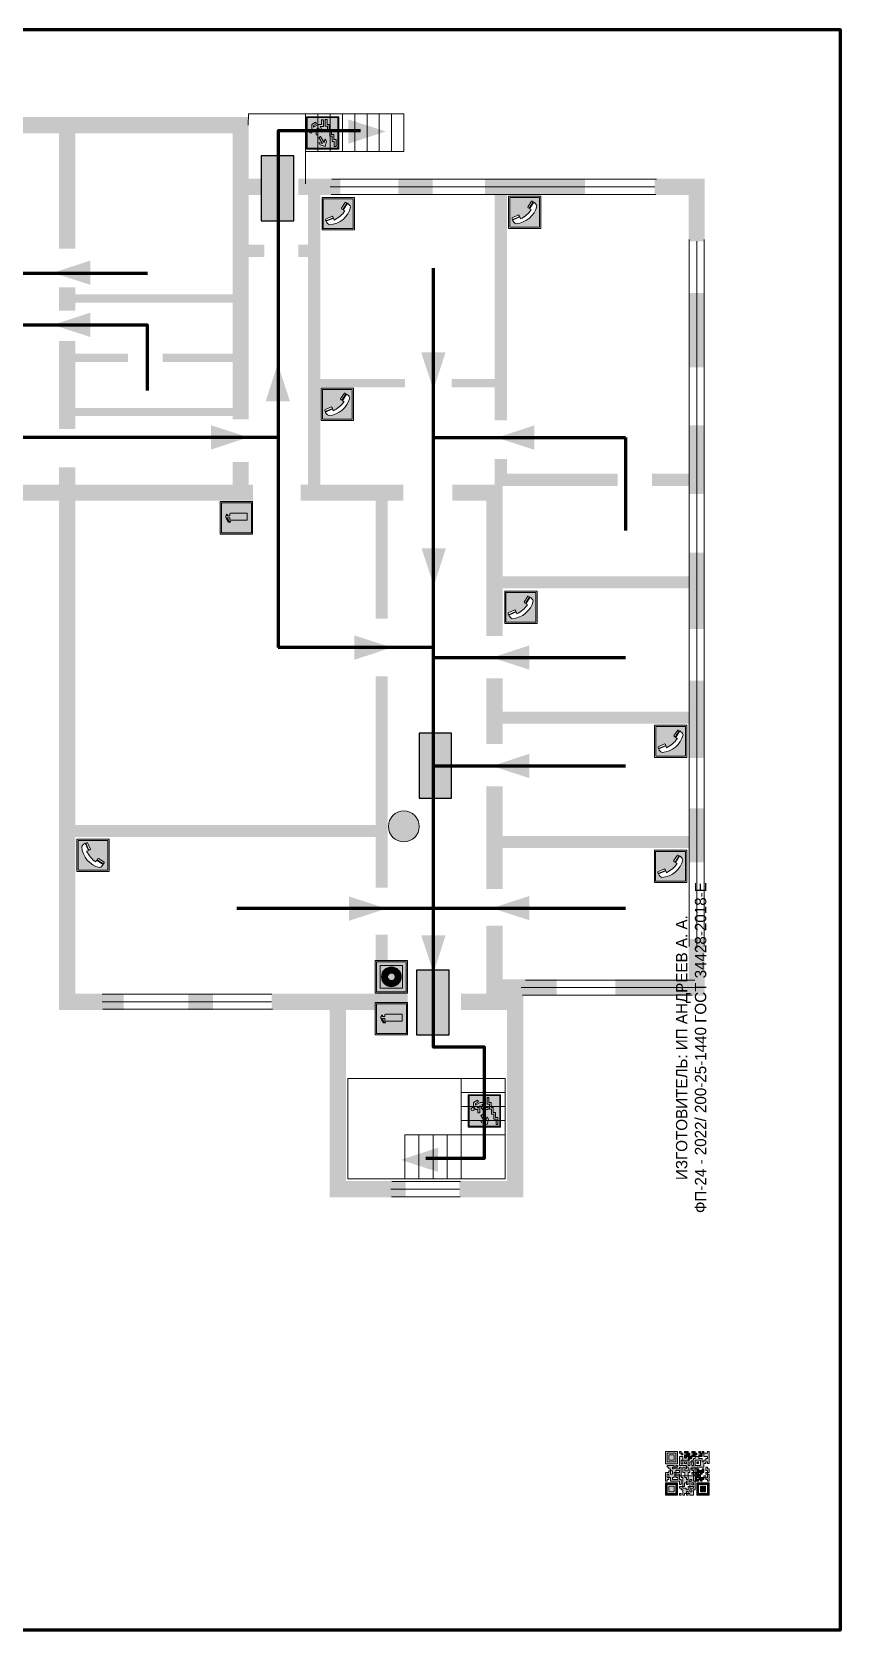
# Model space of a CAD drawing. Header units: millimetres. Extents: x 13810 to 67229, y 12374 to 21950.
# Drawn here: x 40713.2 to 40912.7, y 19482 to 19876.4 of the extents above; entities that cross this region are included whole.
import ezdxf

# ---------------------------------------------------------------- set-up
doc = ezdxf.new("R2010")
doc.units = ezdxf.units.MM
doc.layers.add('План_Штампы', color=7, linetype='Continuous')
doc.styles.add('обычный', font='arial.ttf')

# ---------------------------------------------------------------- blocks, each defined once
blk = doc.blocks.new('QR')
at = {"lineweight": 0}
h = blk.add_hatch(color=256, dxfattribs=at)
h.dxf.hatch_style = 1
h.paths.add_polyline_path([(9241.16, 2687.38), (9242.01, 2687.38), (9242.01, 2687.83), (9241.59, 2687.83), (9241.59, 2688.68), (9239.45, 2688.68), (9239.45, 2688.25), (9239.86, 2688.25), (9239.86, 2687.83), (9240.29, 2687.83), (9240.29, 2688.25), (9241.16, 2688.25), (9241.16, 2687.83), (9240.29, 2687.83), (9240.29, 2687.38), (9239.45, 2687.38), (9239.45, 2685.22), (9238.57, 2685.22), (9238.57, 2684.8), (9239.02, 2684.8), (9239.02, 2684.37), (9238.13, 2684.37), (9238.13, 2683.92), (9239.02, 2683.92), (9239.02, 2683.5), (9239.44, 2683.5), (9239.44, 2682.64), (9239.87, 2682.64), (9239.87, 2682.18), (9239.44, 2682.18), (9239.44, 2682.64), (9238.13, 2682.64), (9238.13, 2681.76), (9237.71, 2681.76), (9237.71, 2682.64), (9238.13, 2682.64), (9238.13, 2683.07), (9237.27, 2683.07), (9237.27, 2683.51), (9237.71, 2683.51), (9237.71, 2684.37), (9238.13, 2684.37), (9238.13, 2685.22), (9237.71, 2685.22), (9237.71, 2684.8), (9237.28, 2684.8), (9237.28, 2684.38), (9235.98, 2684.38), (9235.98, 2683.92), (9236.4, 2683.92), (9236.4, 2683.49), (9236.84, 2683.49), (9236.84, 2683.07), (9236.4, 2683.07), (9236.4, 2682.64), (9235.98, 2682.64), (9235.98, 2681.76), (9237.29, 2681.76), (9237.29, 2681.33), (9239.43, 2681.33), (9239.43, 2681.76), (9240.74, 2681.76), (9240.74, 2683.05), (9239.87, 2683.05), (9239.87, 2683.5), (9240.29, 2683.5), (9240.29, 2683.91), (9240.74, 2683.91), (9240.74, 2684.81), (9240.29, 2684.81), (9240.29, 2684.79), (9240.29, 2684.37), (9239.45, 2684.37), (9239.45, 2684.8), (9239.87, 2684.8), (9239.87, 2685.21), (9240.74, 2685.21), (9240.74, 2686.1), (9240.29, 2686.1), (9240.29, 2685.64), (9239.86, 2685.64), (9239.86, 2686.95), (9240.29, 2686.95), (9240.29, 2686.52), (9240.74, 2686.52), (9240.74, 2686.1), (9241.16, 2686.1), (9241.16, 2686.53), (9241.59, 2686.53), (9241.59, 2686.1), (9242.02, 2686.1), (9242.02, 2685.21), (9241.59, 2685.21), (9241.59, 2686.1), (9241.16, 2686.1), (9241.16, 2685.21), (9240.74, 2685.21), (9240.74, 2684.81), (9242.89, 2684.81), (9242.89, 2685.22), (9242.47, 2685.22), (9242.47, 2686.11), (9242.89, 2686.11), (9242.89, 2686.52), (9242.46, 2686.52), (9242.46, 2686.95), (9242.89, 2686.95), (9242.89, 2686.52), (9243.32, 2686.52), (9243.32, 2688.26), (9242.9, 2688.26), (9242.9, 2687.83), (9242.47, 2687.83), (9242.47, 2687.38), (9242.01, 2687.38), (9242.01, 2686.94), (9241.16, 2686.94)])
h.paths.add_polyline_path([(9239.02, 2682.18), (9239.02, 2681.76), (9238.54, 2681.76), (9238.54, 2682.18)], flags=16)
h.paths.add_polyline_path([(9237.27, 2682.65), (9237.27, 2682.19), (9236.83, 2682.19), (9236.83, 2682.65)], flags=16)
h = blk.add_hatch(color=256, dxfattribs=at)
h.dxf.hatch_style = 1
h.paths.add_polyline_path([(9238.15, 2687.83), (9236.83, 2687.83), (9236.83, 2686.52), (9238.15, 2686.52)], flags=0)
h.paths.add_polyline_path([(9239.01, 2685.65), (9239.01, 2688.68), (9235.98, 2688.68), (9235.98, 2685.65)])
h.paths.add_polyline_path([(9236.41, 2686.1), (9236.41, 2688.26), (9238.56, 2688.26), (9238.56, 2686.1)], flags=16)
h.paths.add_polyline_path([(9236.83, 2686.52), (9236.83, 2687.83), (9238.15, 2687.83), (9238.15, 2686.52)], flags=0)
h = blk.add_hatch(color=256, dxfattribs=at)
h.dxf.hatch_style = 1
h.paths.add_polyline_path([(9243.32, 2686.11), (9242.89, 2686.11), (9242.89, 2685.64), (9243.32, 2685.64)])
h.paths.add_polyline_path([(9239.02, 2683.07), (9239.02, 2683.5), (9238.56, 2683.5), (9238.56, 2683.07)])
h.paths.add_polyline_path([(9236.4, 2684.8), (9236.4, 2685.22), (9235.98, 2685.22), (9235.98, 2684.8)])
h.paths.add_polyline_path([(9236.4, 2683.07), (9236.4, 2683.49), (9235.98, 2683.49), (9235.98, 2683.07)])
h = blk.add_hatch(color=256, dxfattribs=at)
h.dxf.hatch_style = 1
h.paths.add_polyline_path([(9238.15, 2686.52), (9238.15, 2687.83), (9236.83, 2687.83), (9236.83, 2686.52)])
h.paths.add_polyline_path([(9245.91, 2686.52), (9245.91, 2687.83), (9244.59, 2687.83), (9244.59, 2686.52)], flags=0)
h.paths.add_polyline_path([(9246.77, 2685.65), (9246.77, 2688.68), (9243.74, 2688.68), (9243.74, 2685.65)])
h.paths.add_polyline_path([(9244.17, 2686.1), (9244.17, 2688.26), (9246.32, 2688.26), (9246.32, 2686.1)], flags=16)
h.paths.add_polyline_path([(9244.59, 2686.52), (9244.59, 2687.83), (9245.91, 2687.83), (9245.91, 2686.52)], flags=0)
h = blk.add_hatch(color=256, dxfattribs=at)
h.dxf.hatch_style = 1
h.paths.add_polyline_path([(9240.75, 2681.76), (9240.75, 2681.35), (9241.17, 2681.35), (9241.17, 2681.76)])
h.paths.add_polyline_path([(9241.6, 2682.18), (9241.17, 2682.18), (9241.17, 2681.76), (9241.6, 2681.76)])
h.paths.add_polyline_path([(9242.47, 2681.34), (9242.47, 2682.19), (9242.02, 2682.19), (9242.02, 2681.76), (9241.6, 2681.76), (9241.6, 2681.34)])
h.paths.add_polyline_path([(9239.87, 2678.3), (9239.44, 2678.3), (9239.44, 2677.89), (9241.17, 2677.89), (9241.17, 2678.3), (9240.28, 2678.3), (9240.28, 2678.73), (9239.87, 2678.73)])
h.paths.add_polyline_path([(9240.75, 2678.73), (9240.75, 2679.19), (9240.28, 2679.19), (9240.28, 2678.73)])
h.paths.add_polyline_path([(9241.6, 2678.73), (9241.17, 2678.73), (9241.17, 2678.3), (9241.6, 2678.3)])
h.paths.add_polyline_path([(9242.02, 2678.3), (9241.6, 2678.3), (9241.6, 2677.89), (9242.48, 2677.89), (9242.48, 2678.31), (9242.9, 2678.31), (9242.9, 2678.73), (9242.02, 2678.73)])
h.paths.add_polyline_path([(9246.36, 2684.37), (9246.36, 2684.79), (9245.93, 2684.79), (9245.93, 2684.37)])
h.paths.add_polyline_path([(9246.78, 2685.2), (9246.36, 2685.2), (9246.36, 2684.79), (9246.78, 2684.79)])
h.paths.add_polyline_path([(9245.91, 2687.83), (9244.59, 2687.83), (9244.59, 2686.52), (9245.91, 2686.52)])
h = blk.add_hatch(color=256, dxfattribs=at)
h.dxf.hatch_style = 1
h.paths.add_polyline_path([(9243.32, 2682.64), (9243.32, 2683.07), (9244.62, 2683.07), (9244.62, 2684.37), (9243.74, 2684.37), (9243.74, 2684.8), (9244.62, 2684.8), (9244.62, 2684.37), (9245.48, 2684.37), (9245.48, 2685.22), (9243.32, 2685.22), (9243.32, 2683.5), (9242.89, 2683.5), (9242.89, 2683.06), (9242.01, 2683.06), (9242.01, 2683.91), (9242.47, 2683.91), (9242.47, 2683.5), (9242.89, 2683.5), (9242.89, 2684.38), (9241.59, 2684.38), (9241.59, 2683.91), (9240.74, 2683.91), (9240.74, 2683.05), (9241.59, 2683.05), (9241.59, 2682.64), (9242.47, 2682.64), (9242.47, 2682.19), (9242.91, 2682.19), (9242.91, 2681.34), (9242.48, 2681.34), (9242.48, 2680.91), (9242.91, 2680.91), (9242.91, 2679.17), (9243.75, 2679.17), (9243.75, 2678.73), (9244.2, 2678.73), (9244.2, 2678.3), (9243.75, 2678.3), (9243.75, 2677.88), (9246.78, 2677.88), (9246.78, 2678.3), (9246.35, 2678.3), (9246.35, 2679.19), (9245.48, 2679.19), (9245.48, 2678.31), (9245.05, 2678.31), (9245.05, 2678.73), (9244.62, 2678.73), (9244.62, 2679.19), (9244.2, 2679.19), (9244.2, 2679.61), (9245.05, 2679.61), (9245.05, 2680.46), (9245.48, 2680.46), (9245.48, 2681.34), (9245.04, 2681.34), (9245.04, 2681.76), (9244.63, 2681.76), (9244.63, 2682.19), (9244.21, 2682.19), (9244.21, 2681.76), (9243.32, 2681.76), (9243.32, 2682.19), (9244.21, 2682.19), (9244.21, 2682.64)])
h.paths.add_polyline_path([(9243.75, 2683.49), (9243.75, 2683.92), (9244.21, 2683.92), (9244.21, 2683.49)], flags=16)
h.paths.add_polyline_path([(9243.32, 2681.34), (9244.63, 2681.34), (9244.63, 2680.04), (9243.32, 2680.04)], flags=16)
h.paths.add_polyline_path([(9243.76, 2680.89), (9244.18, 2680.89), (9244.18, 2680.48), (9243.76, 2680.48)], flags=0)
h = blk.add_hatch(color=256, dxfattribs=at)
h.dxf.hatch_style = 1
h.paths.add_polyline_path([(9246.36, 2683.07), (9246.78, 2683.07), (9246.78, 2683.92), (9246.36, 2683.92), (9246.36, 2683.49), (9245.92, 2683.49), (9245.92, 2683.92), (9245.06, 2683.92), (9245.06, 2683.49), (9245.48, 2683.49), (9245.48, 2683.07), (9244.62, 2683.07), (9244.62, 2682.65), (9245.05, 2682.65), (9245.05, 2682.18), (9245.48, 2682.18), (9245.48, 2682.65), (9246.36, 2682.65)])
h.paths.add_polyline_path([(9246.78, 2682.18), (9246.36, 2682.18), (9246.36, 2681.75), (9245.92, 2681.75), (9245.92, 2682.18), (9245.48, 2682.18), (9245.48, 2681.34), (9245.48, 2681.34), (9245.94, 2681.34), (9245.94, 2680.91), (9246.36, 2680.91), (9246.36, 2681.34), (9246.78, 2681.34)])
h = blk.add_hatch(color=256, dxfattribs=at)
h.dxf.hatch_style = 1
h.paths.add_polyline_path([(9235.98, 2680.9), (9235.98, 2677.86), (9239.02, 2677.86), (9239.02, 2680.9)])
h.paths.add_polyline_path([(9238.57, 2680.48), (9238.57, 2678.32), (9236.41, 2678.32), (9236.41, 2680.48)], flags=16)
h.paths.add_polyline_path([(9238.15, 2680.05), (9238.15, 2678.74), (9236.83, 2678.74), (9236.83, 2680.05)], flags=0)
h = blk.add_hatch(color=256, dxfattribs=at)
h.dxf.hatch_style = 1
h.paths.add_polyline_path([(9238.15, 2680.05), (9236.83, 2680.05), (9236.83, 2678.74), (9238.15, 2678.74)])
h = blk.add_hatch(color=256, dxfattribs=at)
h.dxf.hatch_style = 1
h.paths.add_polyline_path([(9242.02, 2680.46), (9242.48, 2680.46), (9242.48, 2680.91), (9241.58, 2680.91), (9241.58, 2681.35), (9241.17, 2681.35), (9241.17, 2680.91), (9240.75, 2680.91), (9240.75, 2681.33), (9239.43, 2681.33), (9239.43, 2680.46), (9239.86, 2680.46), (9239.86, 2680.92), (9240.3, 2680.92), (9240.3, 2680.46), (9239.86, 2680.46), (9239.86, 2680.04), (9239.44, 2680.04), (9239.44, 2679.62), (9239.86, 2679.62), (9239.86, 2679.19), (9240.29, 2679.19), (9240.29, 2680.03), (9241.18, 2680.03), (9241.18, 2680.47), (9241.6, 2680.47), (9241.6, 2680.03), (9241.18, 2680.03), (9241.18, 2679.61), (9241.6, 2679.61), (9241.6, 2679.19), (9242.47, 2679.19), (9242.47, 2679.6), (9242.02, 2679.6)])
h = blk.add_hatch(color=256, dxfattribs=at)
h.dxf.hatch_style = 1
h.paths.add_polyline_path([(9244.18, 2680.48), (9244.18, 2680.89), (9243.76, 2680.89), (9243.76, 2680.48)])
h = blk.add_hatch(color=256, dxfattribs=at)
h.dxf.hatch_style = 1
h.paths.add_polyline_path([(9245.93, 2680.04), (9245.93, 2680.46), (9245.48, 2680.46), (9245.48, 2679.62), (9246.35, 2679.62), (9246.35, 2680.04)])
h.paths.add_polyline_path([(9246.78, 2680.04), (9246.78, 2680.46), (9246.35, 2680.46), (9246.35, 2680.04)])
h.paths.add_polyline_path([(9246.78, 2679.18), (9246.78, 2679.62), (9246.35, 2679.62), (9246.35, 2679.18)])
for points in [[(9237.71, 2685.22), (9238.13, 2685.22), (9238.13, 2684.37), (9237.71, 2684.37), (9237.71, 2683.51), (9237.27, 2683.51), (9237.27, 2683.07), (9238.13, 2683.07), (9238.13, 2682.64), (9237.71, 2682.64), (9237.71, 2681.76), (9238.13, 2681.76), (9238.13, 2682.64), (9239.44, 2682.64), (9239.44, 2683.5), (9239.02, 2683.5), (9239.02, 2683.07), (9238.56, 2683.07), (9238.56, 2683.5), (9239.02, 2683.5), (9239.02, 2683.92), (9238.13, 2683.92), (9238.13, 2684.37), (9239.02, 2684.37), (9239.02, 2684.8), (9238.57, 2684.8), (9238.57, 2685.22), (9239.45, 2685.22), (9239.45, 2687.38), (9240.29, 2687.38), (9240.29, 2687.83), (9239.86, 2687.83), (9239.86, 2688.25), (9239.45, 2688.25), (9239.45, 2688.68), (9241.59, 2688.68), (9241.59, 2687.83), (9242.01, 2687.83), (9242.01, 2687.38), (9242.47, 2687.38), (9242.47, 2687.83), (9242.9, 2687.83), (9242.9, 2688.26), (9243.32, 2688.26), (9243.32, 2686.52), (9242.89, 2686.52), (9242.89, 2686.11), (9243.32, 2686.11), (9243.32, 2685.64), (9242.89, 2685.64), (9242.89, 2686.11), (9242.47, 2686.11), (9242.47, 2685.22), (9242.89, 2685.22), (9242.89, 2684.81), (9240.74, 2684.81), (9240.74, 2683.91), (9241.59, 2683.91), (9241.59, 2684.38), (9242.89, 2684.38), (9242.89, 2683.5), (9242.47, 2683.5), (9242.47, 2683.91), (9242.01, 2683.91), (9242.01, 2683.06), (9242.89, 2683.06), (9242.89, 2683.5), (9243.32, 2683.5), (9243.32, 2685.22), (9245.48, 2685.22), (9245.48, 2684.37), (9244.62, 2684.37), (9244.62, 2683.07), (9245.48, 2683.07), (9245.48, 2683.49), (9245.06, 2683.49), (9245.06, 2683.92), (9245.92, 2683.92), (9245.92, 2683.49), (9246.36, 2683.49), (9246.36, 2683.92), (9246.78, 2683.92), (9246.78, 2683.07), (9246.36, 2683.07), (9246.36, 2682.65), (9245.48, 2682.65), (9245.48, 2682.18), (9245.92, 2682.18), (9245.92, 2681.75), (9246.36, 2681.75), (9246.36, 2682.18), (9246.78, 2682.18), (9246.78, 2681.34), (9246.36, 2681.34), (9246.36, 2680.91), (9245.94, 2680.91), (9245.94, 2681.34), (9245.48, 2681.34), (9245.48, 2680.46), (9245.93, 2680.46), (9245.93, 2680.04), (9246.35, 2680.04), (9246.35, 2680.46), (9246.78, 2680.46), (9246.78, 2680.04), (9246.78, 2680.04), (9246.35, 2680.04), (9246.35, 2679.62), (9246.78, 2679.62), (9246.78, 2679.18), (9246.35, 2679.18), (9246.35, 2678.3), (9246.78, 2678.3), (9246.78, 2677.88), (9243.75, 2677.88), (9243.75, 2678.3), (9244.2, 2678.3), (9244.2, 2678.73), (9243.75, 2678.73), (9243.75, 2679.17), (9242.91, 2679.17), (9242.91, 2680.91), (9242.48, 2680.91), (9242.48, 2680.46), (9242.02, 2680.46), (9242.02, 2679.6), (9242.47, 2679.6), (9242.47, 2679.19), (9241.6, 2679.19), (9241.6, 2679.61), (9241.18, 2679.61), (9241.18, 2680.03), (9240.29, 2680.03), (9240.29, 2679.19), (9240.75, 2679.19), (9240.75, 2678.73), (9240.28, 2678.73), (9240.28, 2678.3), (9241.17, 2678.3), (9241.17, 2678.73), (9241.6, 2678.73), (9241.6, 2678.3), (9242.02, 2678.3), (9242.02, 2678.73), (9242.9, 2678.73), (9242.9, 2678.31), (9242.48, 2678.31), (9242.48, 2677.89), (9241.6, 2677.89), (9241.6, 2678.3), (9241.17, 2678.3), (9241.17, 2677.89), (9239.44, 2677.89), (9239.44, 2678.3), (9239.87, 2678.3), (9239.87, 2678.73), (9240.28, 2678.73), (9240.28, 2679.19), (9240.29, 2679.19), (9239.86, 2679.19), (9239.86, 2679.62), (9239.44, 2679.62), (9239.44, 2680.04), (9239.86, 2680.04), (9239.86, 2680.46), (9239.43, 2680.46), (9239.43, 2681.33), (9237.29, 2681.33), (9237.29, 2681.76), (9235.98, 2681.76), (9235.98, 2682.64), (9236.4, 2682.64), (9236.4, 2683.07), (9235.98, 2683.07), (9235.98, 2683.49), (9236.4, 2683.49), (9236.4, 2683.92), (9235.98, 2683.92), (9235.98, 2684.38), (9237.28, 2684.38), (9237.28, 2684.8), (9237.71, 2684.8), (9237.71, 2685.22), (9237.92, 2685.22)], [(9240.74, 2686.1), (9240.74, 2686.52), (9240.29, 2686.52), (9240.29, 2686.95), (9239.86, 2686.95), (9239.86, 2685.64), (9240.29, 2685.64), (9240.29, 2686.1), (9240.74, 2686.1), (9240.74, 2686.52)], [(9240.74, 2683.05), (9240.74, 2681.76), (9239.43, 2681.76), (9239.43, 2681.33), (9240.75, 2681.33), (9240.75, 2681.35), (9240.75, 2680.91), (9241.17, 2680.91), (9241.17, 2681.35), (9241.58, 2681.35), (9241.58, 2680.91), (9242.48, 2680.91), (9242.48, 2681.34), (9242.91, 2681.34), (9242.91, 2682.19), (9242.47, 2682.19), (9242.47, 2682.64), (9241.59, 2682.64), (9241.59, 2683.05), (9240.74, 2683.05)], [(9240.74, 2685.21), (9239.87, 2685.21), (9239.87, 2684.8), (9239.45, 2684.8), (9239.45, 2684.37), (9240.29, 2684.37), (9240.29, 2684.79), (9240.29, 2684.81), (9240.74, 2684.81), (9240.74, 2685.21), (9239.87, 2685.21)], [(9240.74, 2683.91), (9240.29, 2683.91), (9240.29, 2683.5), (9239.87, 2683.5), (9239.87, 2683.05), (9240.74, 2683.05), (9240.74, 2683.91)], [(9241.6, 2681.76), (9242.02, 2681.76), (9242.02, 2682.19), (9242.47, 2682.19), (9242.47, 2681.34), (9241.6, 2681.34), (9241.6, 2681.76)], [(9244.62, 2683.07), (9243.32, 2683.07), (9243.32, 2682.64), (9244.21, 2682.64), (9244.21, 2682.19), (9243.32, 2682.19), (9243.32, 2681.76), (9244.21, 2681.76), (9244.21, 2682.19), (9244.63, 2682.19), (9244.63, 2681.76), (9245.04, 2681.76), (9245.04, 2681.34), (9245.48, 2681.34)], [(9244.62, 2684.37), (9244.62, 2684.8), (9243.74, 2684.8), (9243.74, 2684.37), (9244.62, 2684.37)], [(9245.48, 2682.18), (9245.05, 2682.18), (9245.05, 2682.65), (9244.62, 2682.65), (9244.62, 2683.07)], [(9245.48, 2682.18), (9245.48, 2681.34)], [(9239.86, 2680.46), (9239.86, 2680.92), (9240.3, 2680.92), (9240.3, 2680.46), (9239.86, 2680.46)], [(9245.48, 2680.46), (9245.05, 2680.46), (9245.05, 2679.61), (9244.2, 2679.61), (9244.2, 2679.19), (9244.62, 2679.19), (9244.62, 2678.73), (9245.05, 2678.73), (9245.05, 2678.31), (9245.48, 2678.31), (9245.48, 2679.19), (9246.35, 2679.19), (9246.35, 2679.07)], [(9246.35, 2679.62), (9245.48, 2679.62), (9245.48, 2680.46)], [(9245.48, 2680.46), (9245.48, 2679.62), (9246.35, 2679.62), (9246.35, 2680.04), (9245.93, 2680.04), (9245.93, 2680.46), (9245.48, 2680.46), (9245.48, 2679.62)], [(9246.35, 2679.62), (9246.35, 2679.18)]]:
    blk.add_lwpolyline(points, dxfattribs=at)
for points in [[(9235.98, 2685.65), (9239.01, 2685.65), (9239.01, 2688.68), (9235.98, 2688.68)], [(9236.41, 2688.26), (9238.56, 2688.26), (9238.56, 2686.1), (9236.41, 2686.1)], [(9236.83, 2687.83), (9238.15, 2687.83), (9238.15, 2686.52), (9236.83, 2686.52)], [(9240.29, 2687.83), (9241.16, 2687.83), (9241.16, 2688.25), (9240.29, 2688.25)], [(9240.29, 2688.25), (9241.16, 2688.25), (9241.16, 2687.83), (9240.29, 2687.83)], [(9241.16, 2686.1), (9240.74, 2686.1), (9240.74, 2685.21), (9241.16, 2685.21)], [(9242.01, 2687.38), (9241.16, 2687.38), (9241.16, 2686.94), (9242.01, 2686.94)], [(9241.16, 2687.38), (9242.01, 2687.38), (9242.01, 2686.94), (9241.16, 2686.94)], [(9241.16, 2686.53), (9241.59, 2686.53), (9241.59, 2686.1), (9241.16, 2686.1)], [(9241.59, 2686.1), (9242.02, 2686.1), (9242.02, 2685.21), (9241.59, 2685.21)], [(9242.89, 2686.52), (9242.46, 2686.52), (9242.46, 2686.95), (9242.89, 2686.95)], [(9243.74, 2685.65), (9246.77, 2685.65), (9246.77, 2688.68), (9243.74, 2688.68)], [(9244.17, 2688.26), (9246.32, 2688.26), (9246.32, 2686.1), (9244.17, 2686.1)], [(9244.59, 2687.83), (9245.91, 2687.83), (9245.91, 2686.52), (9244.59, 2686.52)], [(9235.98, 2684.8), (9236.4, 2684.8), (9236.4, 2685.22), (9235.98, 2685.22)], [(9236.4, 2683.07), (9236.84, 2683.07), (9236.84, 2683.49), (9236.4, 2683.49)], [(9236.83, 2682.19), (9237.27, 2682.19), (9237.27, 2682.65), (9236.83, 2682.65)], [(9238.54, 2682.18), (9239.02, 2682.18), (9239.02, 2681.76), (9238.54, 2681.76)], [(9239.44, 2682.64), (9239.87, 2682.64), (9239.87, 2682.18), (9239.44, 2682.18)], [(9241.17, 2682.18), (9241.6, 2682.18), (9241.6, 2681.76), (9241.17, 2681.76)], [(9243.75, 2683.92), (9244.21, 2683.92), (9244.21, 2683.49), (9243.75, 2683.49)], [(9245.93, 2684.79), (9246.36, 2684.79), (9246.36, 2684.37), (9245.93, 2684.37)], [(9246.36, 2685.2), (9246.78, 2685.2), (9246.78, 2684.79), (9246.36, 2684.79)], [(9235.98, 2677.86), (9239.02, 2677.86), (9239.02, 2680.9), (9235.98, 2680.9)], [(9236.41, 2680.48), (9238.57, 2680.48), (9238.57, 2678.32), (9236.41, 2678.32)], [(9236.83, 2680.05), (9238.15, 2680.05), (9238.15, 2678.74), (9236.83, 2678.74)], [(9240.75, 2681.76), (9241.17, 2681.76), (9241.17, 2681.35), (9240.75, 2681.35)], [(9241.18, 2680.03), (9241.6, 2680.03), (9241.6, 2680.47), (9241.18, 2680.47)], [(9243.32, 2680.04), (9244.63, 2680.04), (9244.63, 2681.34), (9243.32, 2681.34)], [(9243.76, 2680.89), (9244.18, 2680.89), (9244.18, 2680.48), (9243.76, 2680.48)]]:
    blk.add_lwpolyline(points, close=True, dxfattribs=at)
blk = doc.blocks.new('A$C32E8229D')
at = {"true_color": 0xffffff}
blk.add_hatch(color=7, dxfattribs=at).paths.add_polyline_path([(0, 0), (0, -8), (16, -8), (16, 0)])
h = blk.add_hatch(color=126)
h.paths.add_polyline_path([(0.2, -0.2), (15.8, -0.2), (15.8, -7.8), (0.2, -7.8)])
h.paths.add_polyline_path([(13.49, -2.05), (12.08, -2.05), (11.37, -2.63, 0.162397), (11.29, -2.84), (11.29, -3.63), (10.35, -3.63), (10.35, -4.05), (11.68, -4.05), (11.68, -3.48), (12.26, -4.28), (11.29, -5.1), (11.29, -6.78), (11.85, -6.78), (11.85, -5.44), (12.8, -4.64), (12.8, -5.94), (14.46, -5.94), (14.46, -5.39), (13.45, -5.39), (13.45, -3.97), (12.46, -2.59), (13.15, -2.59), (13.69, -3.34), (14.18, -3)], flags=16)
h.paths.add_polyline_path([(10.74, -1.82, 1), (11.8, -1.82, 1)], flags=16)
h.paths.add_polyline_path([(9.39, -3.59), (5.99, -3.59), (6.56, -3.03), (5.91, -3.03), (5.1, -3.83), (5.91, -4.64), (6.56, -4.64), (5.99, -4.09), (9.39, -4.09)], flags=16)
h.paths.add_polyline_path([(4.29, -1.08), (1.72, -1.08), (1.72, -6.6), (4.29, -6.6)], flags=16)
at = {"color": 126}
blk.add_lwpolyline([(16, -8), (0, -8), (0, 0), (16, 0)], close=True, dxfattribs=at)
blk = doc.blocks.new('A$C7B8C2D5B')
at = {"lineweight": 0}
h = blk.add_hatch(color=5, dxfattribs=at)
h.dxf.hatch_style = 1
h.paths.add_polyline_path([(1.4, -3.02, 1), (-2.11, -3.02, 1)])
at = {"color": 5, "lineweight": 0}
blk.add_circle((-0.36, -3.02), 1.75, dxfattribs=at)
blk = doc.blocks.new('A$C456E1F9C')
at = {"lineweight": 5}
h = blk.add_hatch(color=242, dxfattribs=at)
h.paths.add_polyline_path([(0.51, -1.47), (0.51, -13.26), (12.29, -13.26), (12.29, -1.47)])
h.paths.add_polyline_path([(5.42, -4.95, -0.254479), (4.78, -5.4), (3.52, -2.53, -0.209735), (4.23, -2.4)], flags=16)
h.paths.add_polyline_path([(8.53, -8.6), (10.87, -10.17), (10.54, -10.76), (8.03, -9.13, -0.192251)], flags=16)
h.paths.add_polyline_path([(4.61, -5.49, 0.005518), (3.87, -5.72, 0.128647), (7.49, -10.01, 0.00809), (7.83, -9.33), (10.47, -10.97, -0.16736), (8.99, -12.25, -0.327862), (1.95, -3.95, -0.166952), (3.36, -2.62)], flags=16)
at = {"color": 242, "lineweight": 5}
for p, q in [((0, -13.77), (0, -0.97)), ((12.8, -0.97), (0, -0.97)), ((4.61, -5.49), (3.36, -2.62)), ((3.52, -2.53), (4.78, -5.4)), ((4.23, -2.4), (5.42, -4.95)), ((12.8, -13.77), (12.8, -0.97)), ((7.83, -9.33), (10.47, -10.97)), ((8.03, -9.13), (10.54, -10.76)), ((10.81, -10.12), (8.53, -8.6)), ((10.54, -10.76), (10.8, -10.3)), ((10.8, -10.3), (10.81, -10.12)), ((0, -13.77), (12.8, -13.77))]:
    blk.add_line(p, q, dxfattribs=at)
blk.add_lwpolyline([(0.51, -1.47), (12.29, -1.47), (12.29, -13.26), (0.51, -13.26)], close=True, dxfattribs=at)
for centre, radius, start, end in [((4.59, -5.34), 2.99, 114.28453, 152.19739), ((11.12, -3.31), 9.19, 183.99153, 256.60086), ((4.02, -3.27), 0.891, 76.32839, 123.70924), ((14.98, -39.1), 35.17, 107.14873, 108.41345), ((13.86, -0.94), 11.08, 205.55365, 234.87622), ((4.68, -4.59), 0.824, 276.9621, 334.07228), ((-13.31, 0.8), 23.44, 332.54871, 334.40268), ((8.94, -9.5), 0.989, 114.40924, 157.93883), ((7.87, -9.46), 3, 291.92908, 329.9329)]:
    blk.add_arc(centre, radius, start, end, dxfattribs=at)
blk = doc.blocks.new('вниз 3')
at = {"lineweight": 0, "true_color": 0xffffff}
h = blk.add_hatch(color=7, dxfattribs=at)
h.dxf.hatch_style = 1
h.paths.add_polyline_path([(40997.5, -4475.69), (40997.25, -4475.28), (40995.76, -4476.15), (40995.97, -4475.23), (40995.39, -4475.56), (40995.05, -4476.83), (40996.33, -4477.17), (40996.91, -4476.83), (40996, -4476.55)], flags=0)
h.paths.add_polyline_path([(40999.81, -4473.95), (41000.22, -4473.95), (41000.64, -4474.67), (41001.03, -4474.43), (41000.46, -4473.49), (41000.42, -4473.49), (40999.43, -4473.49), (40998.68, -4473.92), (40998.68, -4474.57), (40997.88, -4474.57), (40997.88, -4475), (40999.14, -4475), (40999.14, -4474.43), (40999.14, -4474.38), (40999.59, -4475.15), (40998.72, -4475.67), (40998.72, -4477.06), (40999.24, -4477.06), (40999.24, -4475.96), (40999.95, -4475.56), (40999.95, -4476.43), (41001.61, -4476.43), (41001.61, -4475.88), (41000.47, -4475.88), (41000.47, -4475.12)], flags=0)
h.paths.add_polyline_path([(40999.2, -4473.24, 1), (40998.35, -4473.24, 1)], flags=0)
h.paths.add_polyline_path([(41000.46, -4477.26), (41001.69, -4477.26), (41001.69, -4476.84), (41000.03, -4476.84), (41000.03, -4477.39), (40998.78, -4477.39), (40998.78, -4477.95), (40997.53, -4477.95), (40997.53, -4478.5), (40996.29, -4478.5), (40996.29, -4479.06), (40995.05, -4479.06), (40995.05, -4479.48), (40995.29, -4479.48), (40996.72, -4479.48), (40996.72, -4478.92), (40997.97, -4478.92), (40997.97, -4478.36), (40999.2, -4478.36), (40999.2, -4477.81), (41000.46, -4477.81)], flags=0)
h.paths.add_polyline_path([(41002.37, -4472.17), (40994.37, -4472.17), (40994.37, -4480.17), (41002.37, -4480.17)])
h.paths.add_polyline_path([(41002.16, -4479.96), (40994.57, -4479.96), (40994.57, -4472.37), (41002.16, -4472.37)], flags=16)
h.paths.add_polyline_path([(41001.61, -4475.88), (41001.61, -4476.43), (40999.95, -4476.43), (40999.95, -4475.56), (40999.24, -4475.96), (40999.24, -4477.06), (40998.72, -4477.06), (40998.72, -4475.67), (40999.59, -4475.15), (40999.14, -4474.38), (40999.14, -4474.43), (40999.14, -4475), (40997.88, -4475), (40997.88, -4474.57), (40998.68, -4474.57), (40998.68, -4473.92), (40999.43, -4473.49), (41000.42, -4473.49), (41000.46, -4473.49), (41001.03, -4474.43), (41000.64, -4474.67), (41000.22, -4473.95), (40999.81, -4473.95), (41000.47, -4475.12), (41000.47, -4475.88)], flags=0)
h.paths.add_polyline_path([(41001.69, -4476.84), (41001.69, -4477.26), (41000.46, -4477.26), (41000.46, -4477.81), (40999.2, -4477.81), (40999.2, -4478.36), (40997.97, -4478.36), (40997.97, -4478.92), (40996.72, -4478.92), (40996.72, -4479.48), (40995.05, -4479.48), (40995.05, -4479.06), (40996.29, -4479.06), (40996.29, -4478.5), (40997.53, -4478.5), (40997.53, -4477.95), (40998.78, -4477.95), (40998.78, -4477.39), (41000.03, -4477.39), (41000.03, -4476.84)], flags=0)
h.paths.add_polyline_path([(40998.35, -4473.24, -1), (40999.2, -4473.24, -1)], flags=0)
h.paths.add_polyline_path([(40997.5, -4475.69), (40996, -4476.55), (40996.91, -4476.83), (40996.33, -4477.17), (40995.05, -4476.83), (40995.39, -4475.56), (40995.97, -4475.23), (40995.76, -4476.15), (40997.25, -4475.28)], flags=0)
at = {"lineweight": 0}
h = blk.add_hatch(color=126, dxfattribs=at)
h.dxf.hatch_style = 1
h.paths.add_polyline_path([(41002.16, -4472.37), (40994.57, -4472.37), (40994.57, -4479.96), (41002.16, -4479.96)])
h.paths.add_polyline_path([(40995.97, -4475.23), (40995.76, -4476.15), (40997.25, -4475.28), (40997.5, -4475.69), (40996, -4476.55), (40996.91, -4476.83), (40996.33, -4477.17), (40995.05, -4476.83), (40995.39, -4475.56)], flags=16)
h.paths.add_polyline_path([(40997.88, -4474.57), (40998.68, -4474.57), (40998.68, -4473.92), (40999.43, -4473.49), (41000.42, -4473.49), (41000.46, -4473.49), (41001.03, -4474.43), (41000.64, -4474.67), (41000.22, -4473.95), (40999.81, -4473.95), (41000.47, -4475.12), (41000.47, -4475.88), (41001.61, -4475.88), (41001.61, -4476.43), (40999.95, -4476.43), (40999.95, -4475.56), (40999.24, -4475.96), (40999.24, -4477.06), (40998.72, -4477.06), (40998.72, -4475.67), (40999.59, -4475.15), (40999.14, -4474.38), (40999.14, -4474.43), (40999.14, -4475), (40997.88, -4475)], flags=16)
h.paths.add_polyline_path([(40998.35, -4473.24, -1), (40999.2, -4473.24, -1)], flags=16)
h.paths.add_polyline_path([(40997.53, -4477.95), (40998.78, -4477.95), (40998.78, -4477.39), (41000.03, -4477.39), (41000.03, -4476.84), (41001.69, -4476.84), (41001.69, -4477.26), (41000.46, -4477.26), (41000.46, -4477.81), (40999.2, -4477.81), (40999.2, -4478.36), (40997.97, -4478.36), (40997.97, -4478.92), (40996.72, -4478.92), (40996.72, -4479.48), (40995.05, -4479.48), (40995.05, -4479.06), (40996.29, -4479.06), (40996.29, -4478.5), (40997.53, -4478.5)], flags=16)
at = {"lineweight": 0, "true_color": 0xffffff}
h = blk.add_hatch(color=7, dxfattribs=at)
h.dxf.hatch_style = 1
h.paths.add_polyline_path([(40999.2, -4473.24, 1), (40998.35, -4473.24, 1)])
h.paths.add_polyline_path([(40999.81, -4473.95), (41000.22, -4473.95), (41000.64, -4474.67), (41001.03, -4474.43), (41000.46, -4473.49), (41000.42, -4473.49), (40999.43, -4473.49), (40998.68, -4473.92), (40998.68, -4474.57), (40997.88, -4474.57), (40997.88, -4475), (40999.14, -4475), (40999.14, -4474.43), (40999.14, -4474.38), (40999.59, -4475.15), (40998.72, -4475.67), (40998.72, -4477.06), (40999.24, -4477.06), (40999.24, -4475.96), (40999.95, -4475.56), (40999.95, -4476.43), (41001.61, -4476.43), (41001.61, -4475.88), (41000.47, -4475.88), (41000.47, -4475.12)])
h.paths.add_polyline_path([(40999.2, -4477.81), (41000.46, -4477.81), (41000.46, -4477.26), (41001.69, -4477.26), (41001.69, -4476.84), (41000.03, -4476.84), (41000.03, -4477.39), (40998.78, -4477.39), (40998.78, -4477.95), (40997.53, -4477.95), (40997.53, -4478.5), (40996.29, -4478.5), (40996.29, -4479.06), (40995.05, -4479.06), (40995.05, -4479.48), (40995.29, -4479.48), (40996.72, -4479.48), (40996.72, -4478.92), (40997.97, -4478.92), (40997.97, -4478.36), (40999.2, -4478.36)])
h.paths.add_polyline_path([(40997.5, -4475.69), (40997.25, -4475.28), (40995.76, -4476.15), (40995.97, -4475.23), (40995.39, -4475.56), (40995.05, -4476.83), (40996.33, -4477.17), (40996.91, -4476.83), (40996, -4476.55)])
at = {"color": 126, "lineweight": 0}
for points in [[(40994.37, -4472.17), (41002.37, -4472.17), (41002.37, -4480.17), (40994.37, -4480.17)], [(40994.57, -4472.37), (41002.16, -4472.37), (41002.16, -4479.96), (40994.57, -4479.96)]]:
    blk.add_lwpolyline(points, close=True, dxfattribs=at)
for points in [[(40995.05, -4476.83), (40995.39, -4475.56), (40995.97, -4475.23), (40995.76, -4476.15), (40997.25, -4475.28), (40997.5, -4475.69), (40996, -4476.55), (40996.91, -4476.83), (40996.33, -4477.17), (40995.05, -4476.83)], [(40999.14, -4474.43), (40999.14, -4475), (40997.88, -4475), (40997.88, -4474.57), (40998.68, -4474.57), (40998.68, -4473.92), (40999.43, -4473.49), (41000.42, -4473.49), (41000.46, -4473.49), (41001.03, -4474.43), (41000.64, -4474.67), (41000.22, -4473.95), (40999.81, -4473.95), (41000.47, -4475.12), (41000.47, -4475.88), (41001.61, -4475.88), (41001.61, -4476.43), (40999.95, -4476.43), (40999.95, -4475.56), (40999.24, -4475.96), (40999.24, -4477.06), (40998.72, -4477.06), (40998.72, -4475.67), (40999.59, -4475.15), (40999.14, -4474.38), (40999.14, -4474.43)], [(40995.29, -4479.48), (40995.05, -4479.48), (40995.05, -4479.06), (40996.29, -4479.06), (40996.29, -4478.5), (40997.53, -4478.5), (40997.53, -4477.95), (40998.78, -4477.95), (40998.78, -4477.39), (41000.03, -4477.39), (41000.03, -4476.84), (41001.69, -4476.84), (41001.69, -4477.26), (41000.46, -4477.26), (41000.46, -4477.81), (40999.2, -4477.81), (40999.2, -4478.36), (40997.97, -4478.36), (40997.97, -4478.92), (40996.72, -4478.92), (40996.72, -4479.48), (40995.05, -4479.48)]]:
    blk.add_lwpolyline(points, dxfattribs=at)
blk.add_circle((40998.77, -4473.24), 0.426, dxfattribs=at)
blk = doc.blocks.new('A$C7B4425F7')
at = {"true_color": 0xffffff}
blk.add_hatch(color=7, dxfattribs=at).paths.add_polyline_path([(0, 0), (-16, 0), (-16, -8), (0, -8)])
h = blk.add_hatch(color=126)
h.paths.add_polyline_path([(-0.2, -0.2), (-15.8, -0.2), (-15.8, -7.8), (-0.2, -7.8)])
h.paths.add_polyline_path([(-11.76, -2.03), (-11.76, -3.66), (-11.17, -3.66, -0.568275), (-11.17, -6.18), (-12.58, -6.18), (-12.58, -2.03)], flags=16)
h.paths.add_polyline_path([(-13.33, -4.12, -0.495768), (-13.59, -6.18), (-15.03, -6.18), (-15.03, -2.03), (-13.59, -2.03, -0.487973)], flags=16)
h.paths.add_polyline_path([(-10.25, -2.03), (-9.48, -2.03), (-9.48, -6.18), (-10.25, -6.18)], flags=16)
h.paths.add_polyline_path([(-13.84, -3.69), (-14.24, -3.69), (-14.24, -3.03), (-13.9, -3.03, -0.692621)], flags=0)
h.paths.add_polyline_path([(-9.15, -2.03), (-8.4, -2.03), (-8.04, -3.07), (-7.68, -2.03), (-6.93, -2.03), (-7.64, -4.1), (-6.93, -6.18), (-7.68, -6.18), (-8.04, -5.14), (-8.4, -6.18), (-9.15, -6.18), (-8.44, -4.1)], flags=16)
h.paths.add_polyline_path([(-11.76, -4.46), (-11.42, -4.46, -0.692621), (-11.36, -5.12), (-11.76, -5.12)], flags=0)
h.paths.add_polyline_path([(-13.9, -5.2), (-14.24, -5.2), (-14.24, -4.55), (-13.84, -4.55, -0.708038)], flags=0)
edge = h.paths.add_edge_path(flags=16)
edge.add_ellipse((-5.51, -4.08), major_axis=(0, 2.05), ratio=0.586184, start_angle=0, end_angle=360)
edge = h.paths.add_edge_path(flags=0)
edge.add_ellipse((-5.51, -4.08), major_axis=(0, 1.14), ratio=0.454828, start_angle=0, end_angle=360)
h.paths.add_polyline_path([(-4.13, -4.96, 0.377264), (-3.48, -4.52, 0.0555), (-3.16, -2.03), (-1.66, -2.03), (-1.66, -4.96), (-0.96, -4.96), (-0.96, -7.01), (-1.75, -7.01), (-1.75, -6.18), (-3.3, -6.18), (-3.3, -7.02), (-4.13, -7.02)], flags=16)
h.paths.add_polyline_path([(-2.73, -2.91), (-2.28, -2.91), (-2.28, -4.96), (-3.05, -4.96, 0.079136)], flags=0)
at = {"color": 126}
blk.add_lwpolyline([(-16, -8), (0, -8), (0, 0), (-16, 0)], close=True, dxfattribs=at)
blk = doc.blocks.new('A$C3AD82952')
at = {"true_color": 0xf5f5ff}
h = blk.add_hatch(color=7, dxfattribs=at)
h.dxf.hatch_style = 1
h.paths.add_polyline_path([(8.21, 8.73, 0.414214), (7.89, 9.05), (7.22, 9.05), (7.22, 9.92), (7.59, 9.92, 1), (7.57, 10.36), (7.22, 10.36), (7.22, 10.6), (6.43, 10.6), (6.43, 10.36), (6.01, 10.36), (4.74, 9.59), (4.74, 8.69), (4.98, 8.73), (4.98, 9.26), (6.12, 9.91), (6.43, 9.91), (6.43, 9.05), (5.76, 9.05, 0.414214), (5.44, 8.73), (5.44, 2.2), (8.21, 2.2)], flags=0)
h.paths.add_polyline_path([(12.8, 12.8), (0, 12.8), (0, 0), (12.8, 0)])
h.paths.add_polyline_path([(0.51, 12.29), (12.29, 12.29), (12.29, 0.51), (0.51, 0.51)], flags=16)
h.paths.add_polyline_path([(4.74, 9.59), (6.01, 10.36), (6.43, 10.36), (6.43, 10.6), (7.22, 10.6), (7.22, 10.36), (7.59, 10.36, -0.94586), (7.59, 9.92), (7.22, 9.92), (7.22, 9.05), (7.89, 9.05, -0.414214), (8.21, 8.73), (8.21, 2.2), (5.44, 2.2), (5.44, 8.73, -0.414214), (5.76, 9.05), (6.43, 9.05), (6.43, 9.91), (6.12, 9.91), (4.98, 9.26), (4.98, 8.73), (4.74, 8.69)], flags=0)
h = blk.add_hatch(color=242)
h.dxf.hatch_style = 1
h.paths.add_polyline_path([(12.29, 12.29), (0.51, 12.29), (0.51, 0.51), (12.29, 0.51)])
h.paths.add_polyline_path([(4.74, 8.69), (4.74, 9.59), (6.01, 10.36), (6.43, 10.36), (6.43, 10.6), (7.22, 10.6), (7.22, 10.36), (7.59, 10.36, -0.94586), (7.59, 9.92), (7.22, 9.92), (7.22, 9.05), (7.89, 9.05, -0.414214), (8.21, 8.73), (8.21, 2.2), (5.44, 2.2), (5.44, 8.73, -0.414214), (5.76, 9.05), (6.43, 9.05), (6.43, 9.91), (6.12, 9.91), (4.98, 9.26), (4.98, 8.73)], flags=16)
h = blk.add_hatch(color=7, dxfattribs=at)
h.dxf.hatch_style = 1
h.paths.add_polyline_path([(8.21, 8.73, 0.414214), (7.89, 9.05), (7.22, 9.05), (7.22, 9.92), (7.59, 9.92, 1), (7.57, 10.36), (7.22, 10.36), (7.22, 10.6), (6.43, 10.6), (6.43, 10.36), (6.01, 10.36), (4.74, 9.59), (4.74, 8.69), (4.98, 8.73), (4.98, 9.26), (6.12, 9.91), (6.43, 9.91), (6.43, 9.05), (5.76, 9.05, 0.414214), (5.44, 8.73), (5.44, 2.2), (8.21, 2.2)])
at = {"color": 242, "lineweight": 5}
for p, q in [((0, 0), (0, 12.8)), ((0, 12.8), (12.8, 12.8)), ((12.8, 0), (12.8, 12.8)), ((6.01, 10.36), (4.74, 9.59)), ((4.74, 9.59), (4.74, 8.69)), ((4.74, 8.69), (4.98, 8.73)), ((4.98, 9.26), (6.12, 9.91)), ((4.98, 8.73), (4.98, 9.26)), ((5.44, 2.2), (5.44, 8.73)), ((5.76, 9.05), (6.43, 9.05)), ((6.01, 10.36), (6.43, 10.36)), ((6.12, 9.91), (6.43, 9.91)), ((7.22, 10.6), (6.43, 10.6)), ((6.43, 10.6), (6.43, 10.36)), ((6.43, 9.91), (6.43, 9.05)), ((7.22, 10.36), (7.22, 10.6)), ((7.59, 10.36), (7.22, 10.36)), ((7.22, 9.05), (7.22, 9.92)), ((7.59, 9.92), (7.22, 9.92)), ((7.89, 9.05), (7.22, 9.05)), ((8.21, 2.2), (8.21, 8.73)), ((0, 0), (12.8, 0)), ((5.44, 2.2), (8.21, 2.2))]:
    blk.add_line(p, q, dxfattribs=at)
blk.add_lwpolyline([(0.51, 12.29), (12.29, 12.29), (12.29, 0.51), (0.51, 0.51)], close=True, dxfattribs=at)
for centre, radius, start, end in [((5.76, 8.73), 0.32, 90, 180), ((7.58, 10.14), 0.223, 273.18746, 86.81254), ((7.89, 8.73), 0.32, 0, 90)]:
    blk.add_arc(centre, radius, start, end, dxfattribs=at)
blk = doc.blocks.new('A$C54414219')
at = {"true_color": 0xffffff}
h = blk.add_hatch(color=7, dxfattribs=at)
h.paths.add_polyline_path([(2.39, -9.45), (2.39, -18.3), (11.23, -18.3), (11.23, -9.45)], flags=0)
h.paths.add_polyline_path([(10.71, -13.87, -1), (2.92, -13.87, -1)], flags=0)
h.paths.add_polyline_path([(8.3, -13.87, -1), (5.33, -13.87, -1)], flags=0)
h.paths.add_polyline_path([(0.41, -7.47), (0.41, -20.27), (13.21, -20.27), (13.21, -7.47)])
h.paths.add_polyline_path([(0.92, -19.77), (12.71, -19.77), (12.71, -7.98), (0.92, -7.98)], flags=16)
h.paths.add_polyline_path([(11.23, -9.45), (11.23, -18.3), (2.39, -18.3), (2.39, -9.45)], flags=0)
at = {"lineweight": 5}
h = blk.add_hatch(color=242, dxfattribs=at)
h.paths.add_polyline_path([(12.71, -7.98), (0.92, -7.98), (0.92, -19.77), (12.71, -19.77)])
h.paths.add_polyline_path([(11.23, -18.3), (2.39, -18.3), (2.39, -9.45), (11.23, -9.45)], flags=16)
h.paths.add_polyline_path([(10.71, -13.87, -1), (2.92, -13.87, -1)], flags=0)
h.paths.add_polyline_path([(8.3, -13.87, -1), (5.33, -13.87, -1)], flags=0)
at = {"true_color": 0xffffff}
h = blk.add_hatch(color=7, dxfattribs=at)
h.paths.add_polyline_path([(2.39, -9.45), (2.39, -18.3), (11.23, -18.3), (11.23, -9.45)])
h.paths.add_polyline_path([(10.71, -13.87, -1), (2.92, -13.87, -1)], flags=16)
h.paths.add_polyline_path([(8.3, -13.87, -1), (5.33, -13.87, -1)], flags=0)
at = {"lineweight": 5}
h = blk.add_hatch(color=242, dxfattribs=at)
h.paths.add_polyline_path([(2.92, -13.87, 1), (10.71, -13.87, 1)])
h.paths.add_polyline_path([(8.3, -13.87, -1), (5.33, -13.87, -1)], flags=16)
at = {"color": 242, "lineweight": 5}
for p, q in [((0.41, -20.27), (0.41, -7.47)), ((0.41, -7.47), (13.21, -7.47)), ((0.41, -7.47), (13.21, -7.47)), ((13.21, -20.27), (13.21, -7.47)), ((0.41, -20.27), (13.21, -20.27))]:
    blk.add_line(p, q, dxfattribs=at)
for points in [[(0.92, -7.98), (12.71, -7.98), (12.71, -19.77), (0.92, -19.77)], [(2.39, -9.45), (11.23, -9.45), (11.23, -18.3), (2.39, -18.3)]]:
    blk.add_lwpolyline(points, close=True, dxfattribs=at)
for radius in [3.89, 1.49]:
    blk.add_circle((6.81, -13.87), radius, dxfattribs=at)

msp = doc.modelspace()

# ---------------------------------------------------------------- linework, layer by layer
at = {"color": 2, "lineweight": 100}
msp.add_lwpolyline([(40312.67, 19876.99), (40912.67, 19876.99), (40912.67, 19481.99), (40312.67, 19481.99)], close=True, dxfattribs=at)
at = {"lineweight": 0}
for points, const_width in [([(40770.76, 19838.17), (40764.71, 19838.17), (40764.71, 19853.41), (40709.85, 19853.41)], 4), ([(40721.92, 19822.94), (40721.92, 19853.41)], 4), ([(40764.71, 19838.17), (40764.71, 19780.76)], 4), ([(40789.36, 19838.17), (40778.99, 19838.17)], 4), ([(40782.86, 19770.71), (40782.86, 19838.19), (40782.86, 19822.37), (40778.95, 19822.37)], 3), ([(40812.11, 19838.17), (40803.65, 19838.17)], 4), ([(40849.74, 19838.17), (40825.07, 19838.17)], 4), ([(40828.96, 19780.52), (40828.96, 19838.21)], 3), ([(40877.29, 19824.75), (40877.29, 19838.17), (40866.95, 19838.17)], 4), ([(40765.34, 19822.37), (40770.57, 19822.37)], 3), ([(40721.92, 19807.59), (40721.92, 19813.34)], 4), ([(40765.15, 19810.63), (40723.25, 19810.63)], 2), ([(40877.29, 19793.6), (40877.29, 19811.94)], 4), ([(40721.92, 19784.2), (40721.92, 19800.11)], 4), ([(40736.9, 19795.98), (40723.25, 19795.98)], 2), ([(40765.15, 19795.98), (40745.51, 19795.98)], 2), ([(40721.92, 19778.39), (40721.92, 19785.38)], 4), ([(40756.12, 19782.6), (40723.04, 19782.6), (40744.34, 19782.6), (40744.34, 19782.6)], 2), ([(40764.75, 19782.6), (40754.43, 19782.6)], 2), ([(40877.29, 19762.34), (40877.29, 19779.33)], 4), ([(40459.39, 19772.73), (40459.39, 19762.7), (40721.92, 19762.7), (40721.92, 19637.03), (40735.88, 19637.03)], 4), ([(40764.71, 19762.7), (40764.71, 19770.25)], 4), ([(40782.86, 19763.39), (40782.86, 19770.71)], 3), ([(40857.76, 19765.85), (40828.96, 19765.85), (40828.96, 19771.03)], 3), ([(40767.73, 19762.7), (40721.92, 19762.7), (40721.92, 19768.99)], 4), ([(40804.91, 19762.7), (40779.53, 19762.7)], 4), ([(40827.37, 19746.76), (40827.37, 19762.7), (40817, 19762.7)], 4), ([(40876.02, 19765.85), (40866.29, 19765.85)], 3), ([(40799.51, 19762.42), (40799.51, 19731.58)], 3), ([(40827.37, 19727.32), (40827.37, 19746.76)], 4), ([(40877.29, 19729.05), (40877.29, 19747.9)], 4), ([(40877.14, 19740.56), (40828.08, 19740.56)], 3), ([(40799.51, 19717.41), (40799.51, 19675.05)], 3), ([(40827.37, 19700.68), (40827.37, 19716.89)], 4), ([(40877.29, 19697.24), (40877.29, 19716.32)], 4), ([(40862.1, 19707.15), (40827.88, 19707.15)], 3), ([(40876.48, 19707.15), (40862.1, 19707.15)], 3), ([(40827.37, 19664.86), (40827.37, 19690.26)], 4), ([(40877.29, 19671.44), (40877.29, 19684.76)], 4), ([(40799.13, 19679.19), (40799.13, 19679.19), (40721.86, 19679.19)], 3), ([(40848.43, 19676.48), (40827.22, 19676.48)], 3), ([(40876.21, 19676.48), (40848.43, 19676.48)], 3), ([(40799.51, 19675.88), (40799.51, 19665.22)], 3), ([(40827.37, 19655.82), (40827.37, 19640.55), (40842.75, 19640.55)], 4), ([(40799.51, 19653.6), (40799.51, 19637.4)], 3), ([(40857.19, 19640.55), (40877.29, 19640.55), (40877.29, 19652.51)], 4), ([(40751.77, 19637.03), (40757.91, 19637.03)], 4), ([(40772.35, 19637.03), (40805.92, 19637.03)], 4), ([(40805.49, 19590.81), (40788.7, 19590.81), (40788.7, 19637.03)], 4), ([(40819.1, 19637.03), (40832.48, 19637.03), (40832.48, 19590.81), (40818.73, 19590.81)], 4)]:
    msp.add_lwpolyline(points, dxfattribs=dict(at, const_width=const_width))
for points in [[(40780.76, 19856.17), (40766.69, 19856.17), (40766.6, 19853.41)], [(40780.76, 19846.88), (40780.76, 19838.96)], [(40867.37, 19840.06), (40787.23, 19840.06)], [(40866.95, 19838.17), (40786.8, 19838.17)], [(40867.2, 19836.3), (40787.05, 19836.3)], [(40875.44, 19825.16), (40875.44, 19650.7)], [(40877.29, 19824.75), (40877.29, 19650.29)], [(40879.1, 19825.16), (40879.1, 19650.7)], [(40876.86, 19642.39), (40835.02, 19642.39)], [(40772.41, 19638.93), (40730.57, 19638.93)], [(40875.8, 19640.55), (40833.95, 19640.55)], [(40876.16, 19638.65), (40834.32, 19638.65)], [(40877.29, 19640.55), (40835.45, 19640.55)], [(40772.35, 19637.03), (40730.51, 19637.03)], [(40772.59, 19635.2), (40730.74, 19635.2)], [(40819.14, 19618.11), (40791.2, 19618.11), (40791.2, 19593.34), (40805.28, 19593.34)], [(40818.73, 19590.81), (40801.76, 19590.81)], [(40819.02, 19592.73), (40802.05, 19592.73)], [(40818.94, 19588.92), (40801.97, 19588.92)]]:
    msp.add_lwpolyline(points, dxfattribs=at)
for points in [[(40783.79, 19846.88), (40780.76, 19846.88), (40780.76, 19856.17), (40783.79, 19856.17)], [(40786.82, 19846.88), (40783.79, 19846.88), (40783.79, 19856.17), (40786.82, 19856.17)], [(40789.85, 19846.88), (40786.82, 19846.88), (40786.82, 19856.17), (40789.85, 19856.17)], [(40792.88, 19846.88), (40789.85, 19846.88), (40789.85, 19856.17), (40792.88, 19856.17)], [(40795.91, 19846.88), (40792.88, 19846.88), (40792.88, 19856.17), (40795.91, 19856.17)], [(40798.94, 19846.88), (40795.91, 19846.88), (40795.91, 19856.17), (40798.94, 19856.17)], [(40801.97, 19846.88), (40798.94, 19846.88), (40798.94, 19856.17), (40801.97, 19856.17)], [(40805, 19846.88), (40801.97, 19846.88), (40801.97, 19856.17), (40805, 19856.17)], [(40830.04, 19618.11), (40819.14, 19618.11), (40819.14, 19614.64), (40830.04, 19614.64)], [(40830.04, 19614.64), (40819.14, 19614.64), (40819.14, 19611.17), (40830.04, 19611.17)], [(40830.04, 19611.17), (40819.14, 19611.17), (40819.14, 19607.71), (40830.04, 19607.71)], [(40830.04, 19607.71), (40819.14, 19607.71), (40819.14, 19604.24), (40830.04, 19604.24)], [(40808.74, 19593.34), (40808.74, 19604.24), (40805.28, 19604.24), (40805.28, 19593.34)], [(40812.21, 19593.34), (40812.21, 19604.24), (40808.74, 19604.24), (40808.74, 19593.34)], [(40815.68, 19593.34), (40815.68, 19604.24), (40812.21, 19604.24), (40812.21, 19593.34)], [(40819.14, 19593.34), (40819.14, 19604.24), (40815.68, 19604.24), (40815.68, 19593.34)], [(40830.04, 19604.24), (40819.14, 19604.24), (40819.14, 19593.34), (40830.04, 19593.34)]]:
    msp.add_lwpolyline(points, close=True, dxfattribs=at)
at = {"color": 126, "lineweight": 100, "true_color": 0x008754}
for points in [[(40794.31, 19851.97), (40773.97, 19851.97), (40773.97, 19724.48)], [(40703.19, 19816.9), (40741.74, 19816.9)], [(40812.35, 19776.32), (40812.35, 19818.12)], [(40773.97, 19776.32), (40699.43, 19776.32), (40699.43, 19812.44)], [(40741.74, 19787.95), (40741.74, 19804.03), (40699.43, 19804.03)], [(40810.4, 19598.45), (40824.91, 19598.45), (40824.91, 19625.87), (40812.35, 19625.87), (40812.35, 19776.32), (40859.7, 19776.32)], [(40859.7, 19776.32), (40859.7, 19753.33)], [(40812.35, 19724.48), (40773.97, 19724.48)], [(40859.7, 19721.95), (40812.35, 19721.95)], [(40859.7, 19695.19), (40812.35, 19695.19)], [(40812.35, 19660.11), (40763.75, 19660.11)], [(40859.7, 19660.11), (40812.35, 19660.11)]]:
    msp.add_lwpolyline(points, dxfattribs=at)
at = {"lineweight": 100, "const_width": 2}
for points in [[(40805.31, 19789.72), (40783.3, 19789.72)], [(40829.5, 19789.72), (40816.77, 19789.72)]]:
    msp.add_lwpolyline(points, dxfattribs=at)
at = {"layer": 'План_Штампы', "color": 126, "true_color": 0x008754}
for points in [[(40791.32, 19848.82), (40791.33, 19854.82), (40800.55, 19851.85)], [(40727.64, 19820), (40727.63, 19813.99), (40718.41, 19816.97)], [(40727.61, 19807.13), (40727.59, 19801.13), (40718.37, 19804.1)], [(40809.28, 19797.32), (40815.29, 19797.31), (40812.31, 19788.09)], [(40776.9, 19785.24), (40770.9, 19785.25), (40773.87, 19794.47)], [(40757.4, 19773.33), (40757.42, 19779.33), (40766.64, 19776.36)], [(40837.21, 19779.3), (40837.19, 19773.29), (40827.97, 19776.27)], [(40809.38, 19748.97), (40815.38, 19748.95), (40812.41, 19739.73)], [(40792.8, 19721.45), (40792.82, 19727.46), (40802.04, 19724.48)], [(40836.02, 19725.02), (40836, 19719.01), (40826.79, 19721.99)], [(40836.02, 19698.26), (40836, 19692.25), (40826.79, 19695.23)], [(40791.47, 19657.03), (40791.49, 19663.04), (40800.71, 19660.06)], [(40836.02, 19663.18), (40836, 19657.17), (40826.79, 19660.15)], [(40809.3, 19653.43), (40815.31, 19653.41), (40812.33, 19644.19)], [(40813.48, 19601.06), (40813.46, 19595.05), (40804.24, 19598.03)]]:
    msp.add_solid(points, dxfattribs=at)

# ---------------------------------------------------------------- block references
at = {"color": 126, "true_color": 0x008754, "rotation": 90}
for p in [(36308.78, -21146.88), (36348.73, -21388.25)]:
    msp.add_blockref('вниз 3', p, dxfattribs=at)
for name, p, xscale, yscale, zscale, rotation in [('A$C456E1F9C', (40784.21, 19827.57), 0.625, 0.625, 0.625, 90), ('A$C456E1F9C', (40830.21, 19827.87), 0.625, 0.625, 0.625, 90), ('A$C456E1F9C', (40783.99, 19780.5), 0.625, 0.625, 0.625, 90), ('A$C3AD82952', (40767.68, 19752.48), 0.625, 0.625, 0.625, 90), ('A$C456E1F9C', (40829.29, 19730.38), 0.625, 0.625, 0.625, 90), ('A$C456E1F9C', (40866.27, 19697.34), 0.625, 0.625, 0.625, 90), ('A$C7B8C2D5B', (40804.21, 19673.75), 2.177419353276491, 2.177419353276491, 2.177419353276491, 180), ('A$C456E1F9C', (40866.23, 19666.49), 0.625, 0.625, 0.625, 90), ('A$C54414219', (40806.18, 19634.54), 0.625, 0.625, 0.625, 180), ('A$C3AD82952', (40805.94, 19628.87), 0.625, 0.625, 0.625, 90)]:
    msp.add_blockref(name, p, dxfattribs=dict(xscale=xscale, yscale=yscale, zscale=zscale, rotation=rotation))
at = {"xscale": 0.625, "yscale": 0.625, "zscale": 0.625}
msp.add_blockref('A$C456E1F9C', (40724.28, 19677.81), dxfattribs=at)
at = {"color": 22, "lineweight": 100, "true_color": 0xbb1e10, "rotation": 90}
msp.add_blockref('QR', (43558.24, 10279.31), dxfattribs=at)
at = {"layer": 'План_Штампы', "rotation": 90}
for p in [(40769.81, 19845.81), (40808.16, 19644.87)]:
    msp.add_blockref('A$C7B4425F7', p, dxfattribs=at)
at = {"layer": 'План_Штампы', "color": 126, "true_color": 0x008754, "xscale": -1, "rotation": 270}
msp.add_blockref('A$C32E8229D', (40816.76, 19687.33), dxfattribs=at)

# ---------------------------------------------------------------- texts
at = {"lineweight": 0, "insert": (40875.93, 19625.73), "char_height": 2.8, "width": 191.3484, "attachment_point": 5, "rotation": 90, "style": 'обычный'}
msp.add_mtext('\\pi-8.4,l8.4,t8.4;{\\fProxima Nova Rg|b0|i0|c204|p2;ИЗГОТОВИТЕЛЬ: ИП АНДРЕЕВ А. А.\\fProxima Nova Rg|b0|i0|c0|p2; \\fProxima Nova Rg|b0|i0|c204|p2;\\PФП-24 - 2022/ 200-25-1440 ГОСТ 34428-2018-Е}', dxfattribs=at)

doc.saveas('drawing.dxf')
